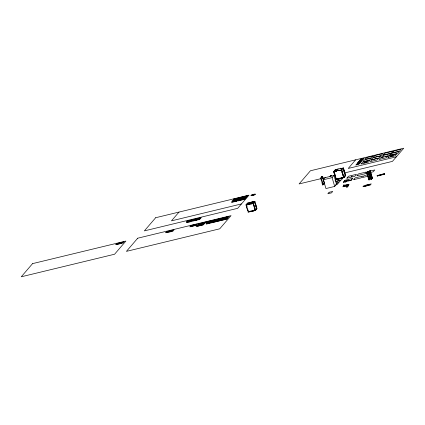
<?xml version="1.0" encoding="UTF-8"?>
<svg xmlns="http://www.w3.org/2000/svg" width="425" height="425" viewBox="0 0 425 425"><rect width="100%" height="100%" fill="white"/><g stroke="black" fill="none" stroke-linecap="round" stroke-linejoin="round"><path stroke-width="0.64" d="M368.698 173.065L368.618 172.715M369.277 173.735L369.182 173.368L369.235 173.761M370.016 172.417L370.111 172.736M370.52 177.99L370.696 177.937M371.259 176.667L371.354 176.991M368.502 178.479L368.417 178.112M371.763 176.54L371.859 176.864L371.827 176.492M370.669 172.571L370.526 172.242L370.616 172.608M369.601 178.612L370.17 178.261L369.601 178.612L369.649 177.533M370.159 172.699L370.207 172.513M371.402 176.949L371.307 176.598M367.173 173.857L367.264 174.234L367.227 173.852M369.649 173.262L369.739 173.639L369.697 173.257M370.892 177.512L370.972 177.884M367.822 174.085L367.721 173.719L367.774 174.117M369.065 178.341L368.974 177.985L369.017 178.367M370.473 174.834L370.605 175.392M368.385 172.757L368.459 173.108M368.092 173.448L367.954 174.075L367.009 172.699L366.77 172.97L368.719 179.637L369.182 179.855L368.751 179.6M371.025 177.878L370.956 177.533M204.117 223.736L197.147 225.383L196.095 226.605L203.384 224.841L204.436 223.619L204.133 223.662M205.732 222.153L198.762 223.794L197.71 225.022L204.999 223.258L206.051 222.031L205.748 222.078M369.994 173.836L370.324 172.529L369.102 174.08L367.646 174.431L368.719 178.096L370.175 177.746L371.434 176.279L370.361 172.614M244.104 197.227L243.227 197.455L244.136 197.168M179.005 212.08L171.461 220.857L241.453 203.936M187.186 221.069L187.489 220.931L186.724 221.468L187.282 221.393C183.712 223.906 191.914 222.025 192.451 220.145L193.444 219.555L192.567 219.789M187.25 221.074L192.807 219.645L192.504 219.783M188.132 221.138L187.345 222.052L190.926 221.186L191.712 220.272L187.818 221.191M193.561 220.394L194.018 220.373M194.347 219.746C193.561 219.89 195.367 219.645 194.39 219.698M193.635 220.394L193.928 220.278M193.89 220.32L194.214 220.23M194.289 220.288L194.039 220.251M198.879 219.109L199.267 219.114M199.617 218.445C199.33 218.7 200.265 218.285 199.777 218.519M199.107 219.04L199.532 218.944M199.607 219.002L199.421 219.061M208.542 222.307L205.96 223.024L207.076 221.728L213.493 220.177L213.015 220.729L212.723 220.803L213.037 220.437L207.203 221.845L206.417 222.758L212.856 220.915L212.378 221.473L210.003 221.951M234.929 199.022L234.191 199.962L237.766 199.097L238.553 198.183L234.812 199.065M239.296 199.601L240.019 199.49M241.315 198.725L244.428 197.79L239.201 199.171M244.609 198.316L245.337 198.204M253.842 202.906L253.412 202.651L253.842 202.906L253.369 203.453L246.08 205.217L245.985 204.882L247.414 203.522L246.883 204.59L246.787 204.255M247.515 203.857L247.084 203.602L247.552 203.054L254.846 201.291L256.987 208.627L255.42 210.455L248.126 212.218L248.503 211.331M246.08 205.217L246.452 204.335M247.18 203.936L247.653 203.389L249.836 202.858M247.982 203.309L254.538 201.79L256.488 208.457M250.166 202.991L249.799 203.107L249.741 202.528L249.964 203.23L249.597 203.347L250.033 202.693L249.932 203.267M248.747 204.335L248.822 203.798L249.252 204.053M248.652 204L249.156 203.718M249.767 202.943L250.033 202.693M248.715 204.372L248.954 204.096M249.597 203.347L249.831 203.07M246.627 207.081L247.483 210.019L246.484 205.052L247.031 206.922M249.284 204.016L249.082 204.255L248.981 203.92M251.223 203.734L250.792 203.479L251.297 203.203L251.393 203.538M251.844 202.258L251.77 202.789L252.307 202.475L251.844 202.258L252.275 202.512M250.792 203.479L251.297 203.203M252.174 202.178L252.099 202.709M250.888 203.814L251.159 203.564M251.738 202.826L251.972 202.555M252.588 201.907L252.684 202.236L252.588 201.907L249.672 202.608M251.191 203.772L251.425 203.501M253.412 202.651L254.942 201.625L252.753 202.157M245.985 204.882L253.273 203.118L254.846 201.291M247.817 209.934L248.359 211.804L247.817 209.934L247.483 210.019M255.154 203.575C255.744 203.952 254.336 202.667 254.612 201.705L253.04 203.538L253.656 205.317M253.916 205.323L254.846 208.17L254.442 208.335L254.989 210.2L256.557 208.372L256.015 206.508L256.344 206.428L256.015 206.508M250.213 211.352L250.314 211.687L250.213 211.352L248.03 211.884M251.297 211.05L251.032 210.917M254.442 208.335L254.846 208.17M253.13 210.646L253.231 210.981L253.13 210.646L255.319 210.12L255.792 209.573L255.887 209.907L255.457 209.653L255.792 209.573M253.438 210.534L252.933 210.816M255.558 209.987L256.891 208.292L255.797 208.553M323.457 184.317L323.122 184.402L323.553 184.652L323.457 184.317L322.649 184.949L322.108 183.085C323.127 183.127 322.054 179.456 321.247 180.152L320.7 178.282L321.704 176.667L322.134 176.922L321.704 176.667M321.077 177.4L322.038 176.587M321.799 177.002L322.607 176.375L323.935 181.257L323.606 181.337L322.272 176.455M320.7 178.282L321.507 177.655L321.406 177.321M322.134 176.922L322.607 176.375M321.247 180.152L321.651 179.988M323.361 179.748L332.111 177.634L333.997 175.44L336.568 184.243L334.682 186.437L325.933 188.551L323.361 179.748L325.247 177.554M322.108 183.085L322.511 182.92M323.606 181.337L323.935 181.257M340.877 168.555C340.106 168.263 342.741 168.619 343.395 167.949L345.637 175.615L343.921 177.613L335.968 179.536L333.726 171.865L334.799 170.17L335.229 170.425L334.799 170.17M334.167 170.898L335.128 170.09M334.895 170.505L335.437 169.873L337.96 169.262L337.859 168.927L337.886 169.347L335.368 169.952L335.851 171.604M330.969 175.456L330.108 176.603L330.639 175.536L331.07 175.791L330.639 175.536M322.649 184.949L323.122 184.402M323.218 184.737L324.557 183.042M324.588 182.851L324.217 183.738M334.502 170.818L334.13 171.7L336.271 179.037M335.229 170.425L335.697 169.873L336.18 171.525M323.749 183.669L324.482 183.122M330.735 175.87L331.543 175.238L331.07 175.791M323.553 184.652L324.084 183.589M333.726 171.865L339.134 170.133L339.161 170.553L339.134 170.133M336.244 171.259L336.217 170.839M334.438 173.984L334.772 173.905L334.438 173.984L333.795 171.785L336.313 171.174M343.703 170.228L344.038 170.149L343.703 170.228L344.489 173.246L344.898 173.081L345.467 175.366L343.565 177.273L341.418 169.942L342.422 168.327L342.853 168.582L342.422 168.327M335.298 176.917L335.628 176.837L335.298 176.917L335.867 179.201L338.459 178.505L338.486 178.925L338.39 178.59M341.79 169.054L342.752 168.247M342.518 168.661L342.991 168.109L345.137 175.445M339.161 170.553L341.679 169.942L342.125 168.975M342.853 168.582L343.395 167.949M335.941 179.116L343.894 177.193L341.992 172.221L342.396 172.061L341.753 169.862L339.23 170.468M342.396 172.061L341.992 172.221M335.777 181.709L340.547 180.556L338.975 182.383L336.026 183.032M336.154 181.273L341.254 180.035L342.826 178.208L335.538 179.972L335.065 180.519L335.399 180.439M355.629 159.843L348.245 168.438L396.366 156.804M342.848 175.158L343.251 174.994M336.738 183.276L338.523 182.915L337.094 184.577L335.24 185.024M341.302 177.884L341.402 178.218L341.302 177.884L343.825 177.278L344.367 176.646L344.462 176.981L344.032 176.726L344.367 176.646M344.133 177.06L345.541 175.281M345.233 180.258L343.66 182.086L350.949 180.322L352.522 178.495M345.849 181.56L343.257 182.251L344.133 181.539M348.766 180.853L351.209 180.327L351.757 179.695L351.422 179.775M348.659 184.423L347.512 185.582M376.709 158.482L371.275 159.795L372.991 157.803L380.943 155.879L379.228 157.872L371.79 159.97L370.324 161.638L376.943 160.05L378.409 158.376L376.63 158.738M367.211 172.322L366.802 172.933L366.876 172.401L367.306 172.656L366.876 172.401M367.588 171.578L368.087 171.296L368.188 171.631L367.683 171.913L367.588 171.578L368.087 171.296M367.652 171.95L367.885 171.673L367.652 171.95L368.183 173.767M367.869 174.436L367.338 172.619L366.77 172.97M367.986 171.865L368.22 171.594L368.772 173.48M369.915 176.587L370.473 178.431L371.763 177.092L370.648 178.388L368.433 172.327L367.317 173.623L368.608 172.284L369.166 174.128M368.039 173.108L365.925 173.554L367.498 171.727L370.228 170.781L372.374 178.112L371.87 178.394L371.774 178.059M369.352 171.801L368.942 172.417L369.017 171.881L369.447 172.136L369.017 171.881M372.103 177.979L371.742 178.096L369.793 171.429L370.361 171.078L369.824 171.392L369.723 171.057L370.228 170.781M368.911 172.454L369.479 172.098L371.429 178.766L371.195 179.037L370.86 179.116L368.911 172.454L369.479 172.098M367.646 174.431L368.905 172.97M370.063 171.934L368.953 173.23L370.239 171.891L371.588 177.129M383.802 156.767L381.353 157.292L382.925 155.465L390.883 153.542L389.311 155.369L380.508 157.872L379.042 159.54L386.32 157.792L387.791 156.118L385.682 156.559M369.352 173.952L370.467 172.656M367.498 176.322L362.397 177.56L363.965 175.727L367.391 174.834M370.956 172.401L373.214 171.79L374.786 169.963L369.755 171.116M370.786 174.516L371.259 173.968M369.012 178.782L370.127 177.485L368.842 178.824L367.492 173.581M368.719 179.637L368.953 179.361M368.852 179.934L369.352 179.653L368.932 178.07M370.138 178.293L370.233 178.627L369.729 178.909L369.633 178.574M369.15 179.892L370.265 178.596M371.094 178.845L370.988 179.414L371.493 179.137L371.397 178.803M371.742 178.096L371.976 177.82M372.072 178.017L372.311 177.74L370.961 179.451M377.134 175.658L384.598 173.697L384.524 174.229L377.23 175.992L377.134 175.658L384.598 173.697M377.437 175.615L377.671 175.339L377.735 175.711M377.23 175.992L384.694 174.032M377.767 175.674L377.533 175.95L377.469 175.578M384.391 174.075L384.158 174.346L384.296 173.74L384.359 174.112M337.949 180.115L338.837 179.855M338.847 179.897L337.965 180.157M351.172 176.396L352.059 176.141M352.059 176.189L351.178 176.439M348.532 180.142L347.645 180.402L348.537 180.184M369.437 184.381L369.761 184.275M343.783 185.082L344.096 184.912M361.425 159.232L361.075 159.285L361.42 159.189M363.274 158.695L363.63 158.589M359.029 161.5L359.401 161.431M361.149 160.974L361.303 160.91M357.723 163.535L357.393 163.636M359.348 163.083L359.715 163.014M360.156 160.352L360.517 160.252M360.512 160.289L360.182 160.39M358.121 162.562L358.487 162.456M362.695 159.704L362.387 159.789L362.727 159.651M360.235 162.037L360.379 161.973M356.782 164.613L356.453 164.661L356.819 164.555M382.797 174.202L382.941 174.138M346.848 186.952L347.214 186.883M368.581 185.385L368.927 185.295M343.809 184.992L344.064 184.907M364.331 186.421L364.671 186.368M346.269 180.917L346.375 180.869M347.735 185.927L348.086 185.826M348.08 185.868L347.762 185.964M370.233 178.627L369.729 178.909L370.063 178.829L369.58 177.321M117.13 244.375L117.459 244.327L117.172 244.417M222.286 218.949L222.466 218.886M233.713 200.117L234.016 200.026M234 200.09L233.755 200.159M232.093 202.002L232.231 201.949M200.048 223.545L200.35 223.454M191.866 220.155L192.185 220.118M238.993 198.045L238.887 198.082M171.286 231.46L171.583 231.375M237.086 199.957L237.4 199.915M203.394 223.545L203.697 223.46M118.022 243.344L118.331 243.307M122.251 242.324L122.549 242.234M122.559 242.287L122.283 242.372M187.786 221.143L188.089 221.053M167.057 232.486L167.36 232.395L167.078 232.533M190.958 221.218L191.271 221.181M172.167 230.44L172.476 230.403M236.178 201.014L236.481 200.929L236.21 201.062M191.218 226.451L190.931 226.536L191.208 226.398M195.904 224.437L196.201 224.352M194.99 225.5L195.293 225.415M195.293 225.468L195.001 225.553M198.433 225.128L198.735 225.043M204.276 222.519L204.579 222.434L204.287 222.572M197.864 226.116L197.752 226.158M202.661 224.108L202.975 224.071M201.785 225.133L202.072 225.043M202.061 225.107L201.817 225.181M215.188 219.852L215.486 219.768M215.491 219.821L215.199 219.906M219.417 218.833L219.72 218.742M223.454 217.903L223.348 217.94M227.407 216.899L227.704 216.814M226.525 217.924L226.817 217.839M344.128 185.534L348.67 184.477M343.246 186.559L343.549 186.474M343.559 186.522L343.283 186.607M347.475 185.534L347.788 185.502L343.405 186.538L344.149 185.582M368.741 178.633L371.53 177.363M121.555 243.281L121.672 243.259M199.814 218.413L200.042 218.349M233.176 200.956L233.028 200.993M337.79 169.012L340.776 168.22M340.802 168.64L343.32 168.029L343.968 170.228M334.268 171.232L334.597 171.153M341.891 169.389L342.221 169.309M336.143 170.924L339.06 170.218M321.172 177.735L321.507 177.655M330.013 176.269L330.342 176.184M320.992 178.643L299.11 183.935L310.425 170.77L403.75 148.208L392.434 161.373L344.165 173.044M322.92 178.181L335.15 175.222M322.745 178.404L323.154 178.24M239.248 199.107L241.437 198.581M244.354 197.875L246.542 197.343M244.301 197.933L246.489 197.407M344.76 176.327L344.994 175.913M338.555 178.84L341.472 178.139M368.188 171.631L367.758 171.376M370.329 171.116L369.899 170.861M367.683 171.913L367.917 171.498M369.793 171.429L370.127 171.349M366.706 172.598L367.035 172.518M368.847 172.083L369.176 172.003M367.338 172.619L367.009 172.699L369.054 179.557L369.288 179.281L369.022 179.732M323.85 184.004L324.179 183.924M247.084 203.602L247.414 203.522M344.76 180.806L344.425 180.885L344.973 180.253L352.925 178.33L352.049 179.047M253.582 205.403L253.991 205.238M194.799 219.693L194.724 219.635M372.04 178.192L372.374 178.112M371.429 178.766L371.062 178.883L371.493 179.137M247.557 209.934L247.887 209.854M256.185 209.254L256.418 208.84M248.434 211.719L255.058 210.115L253.109 203.453M250.383 211.602L253.3 210.901M172.199 230.483L172.465 230.35M347.198 186.851L346.864 186.989M186.899 222.254L187.175 222.116M367.864 172.678L369.362 172.911M370.504 175.482L370.324 174.882L370.642 175.121M371.19 175.243L371.216 174.893M370.467 178.006L370.504 177.804M368.103 172.826L368.188 173.081M370.499 175.227L370.51 175.206M384.423 173.894L384.524 174.229M377.304 175.461L377.405 175.791M370.058 170.977L372.204 178.314M371.322 179.334L369.144 172.183M369.102 174.08L370.175 177.746M367.885 171.673L368.693 174.292M369.803 178.378L369.904 178.712M341.679 169.942L343.921 177.613M335.437 169.873L335.92 171.519M334.698 173.984L335.559 176.917M332.111 177.634L334.682 186.437M323.675 181.257L324.222 183.122M321.034 178.202L321.582 180.067M322.437 183.005L322.984 184.87M321.321 180.067L322.177 183M255.414 203.575L256.275 206.508M254.373 201.843L254.469 202.173M253.273 203.118L255.42 210.455M251.122 203.4L251.186 203.984L250.962 203.283M248.822 203.798L248.923 204.133M247.552 203.054L247.653 203.389M367.503 173.82L367.598 174.16L367.503 173.82M369.309 173.379L369.41 173.719L369.309 173.363M241.613 199.309L242.51 199.059L241.613 199.309M365.059 162.26L365.962 162.005L365.059 162.26M391.919 155.826L392.817 155.577L391.919 155.826M32.566 263.627L21.25 276.792L114.575 254.23L125.89 241.065L32.566 263.627M115.85 244.619L122.968 243.058L124.02 241.836L116.732 243.599L115.85 244.619M118.06 243.461L117.412 244.216L121.29 243.334L122.288 242.441L118.06 243.461M137.721 238.202L126.406 251.372L219.73 228.809L231.046 215.64L137.721 238.202M155.672 217.722L144.357 230.887L237.681 208.324L249.002 195.16L155.672 217.722M165.766 232.735L172.752 231.327L174.069 229.792L166.648 231.71L165.766 232.735M167.211 231.917L166.898 232.284L171.206 231.45L172.64 230.605L167.211 231.917M192.881 220.649L192.408 221.197L199.702 219.433L201.269 217.605L193.981 219.369L192.881 220.649M190.91 225.574L189.794 226.87L196.212 225.319L197.327 224.023L190.91 225.574M191.038 225.691L190.251 226.605L196.084 225.197L196.871 224.283L191.038 225.691M195.856 220.076L196.876 219.831A2.407 0.42 -16.3 0 0 198.98 218.631A2.407 0.42 -16.3 0 0 195.25 219.534A2.407 0.42 -16.3 0 0 195.856 220.076M196.01 219.9L195.978 219.938A1.822 0.319 -16.3 0 1 195.665 219.486A1.822 0.319 -16.3 0 1 198.448 218.817A1.822 0.319 -16.3 0 1 196.998 219.688L196.01 219.9M199.325 224.002L199.006 224.363L199.67 224.416L203.315 223.534L204.749 222.689L199.325 224.002M198.475 225.245L197.827 225.999L201.7 225.117L202.704 224.225L198.475 225.245M207.363 222.796L206.247 224.092L212.665 222.541L213.143 221.983L206.704 223.832L207.49 222.918L213.323 221.505L213.01 221.871L213.297 221.802L213.78 221.244L207.363 222.796M213.015 221.127L220.139 219.566L221.191 218.344L213.897 220.107L213.015 221.127M214.37 221.101L213.254 222.397L219.672 220.846L220.782 219.55L214.37 221.101M215.518 219.9L214.869 220.655L218.519 219.773L219.162 219.018L215.518 219.9M214.498 221.223L213.711 222.137L219.544 220.729L220.331 219.815L214.498 221.223M232.257 200.903L231.944 201.269L232.502 201.195L231.45 202.417L236.401 201.285L238.664 199.357L232.257 200.903M233.883 199.017L233.569 199.378L234.122 199.304C230.557 201.817 238.754 199.936 239.291 198.055L240.29 197.466L233.883 199.017M233.352 200.935L232.565 201.848L236.146 200.982L236.932 200.069L233.352 200.935M221.005 219.199L228.124 217.637L229.176 216.41L221.887 218.174L221.005 219.199M221.542 219.369L220.426 220.665L226.844 219.114L227.959 217.818L221.542 219.369M221.669 219.486L220.883 220.405L226.716 218.992L227.502 218.078L221.669 219.486M238.101 200.446L237.628 200.998L244.917 199.235L248.115 195.516L240.821 197.28L238.101 200.446M223.508 217.972L222.859 218.721L226.504 217.839L227.152 217.09L223.508 217.972M238.781 200.196L239.578 200.005L238.781 200.196M240.407 198.305L241.203 198.114L240.407 198.305M240.917 197.71L241.713 197.519L240.917 197.71M241.076 199.877L242.096 199.628A2.407 0.42 -16.3 0 0 244.2 198.433A2.407 0.42 -16.3 0 0 240.465 199.33A2.407 0.42 -16.3 0 0 241.076 199.877M241.225 199.697L241.198 199.734A1.822 0.319 -16.3 0 1 240.885 199.288A1.822 0.319 -16.3 0 1 243.663 198.613A1.822 0.319 -16.3 0 1 242.218 199.49L241.225 199.697M242.696 197.986L243.716 197.742A2.407 0.42 -16.3 0 0 245.825 196.541A2.407 0.42 -16.3 0 0 242.091 197.444A2.407 0.42 -16.3 0 0 242.696 197.986M242.85 197.811L242.818 197.848A1.822 0.319 -16.3 0 1 242.51 197.397A1.822 0.319 -16.3 0 1 245.289 196.727A1.822 0.319 -16.3 0 1 243.838 197.598L242.85 197.811M244.099 198.911L244.896 198.719L244.099 198.911M245.724 197.025L246.516 196.828L245.724 197.025M246.234 196.424L247.031 196.233L246.234 196.424M252.195 195.548L253.215 195.298A2.407 0.42 -16.3 0 0 255.319 194.097A2.407 0.42 -16.3 0 0 251.589 195.001A2.407 0.42 -16.3 0 0 252.195 195.548M252.349 195.367L252.317 195.404A1.822 0.319 -16.3 0 1 252.004 194.953A1.822 0.319 -16.3 0 1 254.782 194.283A1.822 0.319 -16.3 0 1 253.337 195.16L252.349 195.367M248.242 204.271L248.269 204.691L248.242 204.271M329.104 192.291L327.845 193.758L331.495 192.876L332.748 191.409L329.104 192.291M358.928 161.298C354.036 165.936 363.078 159.848 358.928 161.298M357.26 163.397L355.837 165.059L356.92 164.794L358.349 163.131L357.26 163.397M360.963 159.088C356.07 163.731 365.112 157.638 360.963 159.088M359.247 162.881C354.354 167.519 363.391 161.426 359.247 162.881M361.048 160.772C356.155 165.41 365.192 159.317 361.048 160.772M363.173 158.488L361.744 160.151C363.067 160.443 365.489 157.197 363.173 158.488M347.326 177.618L346.784 178.245L354.742 176.322L356.453 174.33L348.5 176.253L347.326 177.618M346.274 180.816L345.158 182.118L345.918 181.932L347.034 180.636L346.274 180.816M361.553 163.397L361.08 163.944L368.369 162.18L369.941 160.352L362.652 162.116L361.553 163.397M343.931 185.491L342.816 186.793L347.985 185.539L349.1 184.243L343.931 185.491M363.917 162.86L364.252 162.78L363.917 162.86M364.799 161.835L365.133 161.755L364.799 161.835M366.058 162.345L366.392 162.26L366.058 162.345M366.94 161.319L367.274 161.24L366.94 161.319M347.74 185.831L346.625 187.127L347.384 186.942L348.5 185.645L347.74 185.831M357.335 175.196L356.862 175.743L364.82 173.82L366.392 171.992L358.434 173.915L357.335 175.196M354.142 179.122L353.669 179.669L360.958 177.905L362.53 176.077L355.242 177.841L354.142 179.122M373.74 156.894L373.198 157.526L381.156 155.603L382.872 153.611L374.914 155.534L373.74 156.894M383.748 154.477L383.281 155.024L391.234 153.101L392.806 151.273L384.853 153.197L383.748 154.477M388.408 156.963L387.935 157.516L395.229 155.752L396.796 153.924L389.507 155.683L388.408 156.963M391.181 153.903L390.416 155.104L397.704 153.34L399.277 151.512L391.988 153.276L391.181 153.903M393.109 151.635L392.339 152.835L399.627 151.072L401.2 149.244L393.911 151.008L393.109 151.635M363.072 186.66L370.191 185.098L371.243 183.871L363.949 185.635L363.072 186.66M365.569 185.433L364.926 186.182L368.571 185.3L369.213 184.551L365.569 185.433M390.777 156.427L391.106 156.347L390.777 156.427M391.659 155.407L391.988 155.327L391.659 155.407M392.918 155.911L393.247 155.832L392.918 155.911M393.794 154.886L394.129 154.806L393.794 154.886M363.922 160.416L363.125 161.622L369.739 160.034L371.354 158.196L364.74 159.784L363.922 160.416M365.93 158.132L365.203 159.253L371.822 157.664L373.288 155.991L366.674 157.585L365.93 158.132M365.218 185.39L365.574 185.295L365.261 185.374M371.487 176.561L371.578 176.853L371.493 176.572M367.556 173.772L367.646 174.053L367.572 173.793M370.605 177.586L370.696 177.873L370.616 177.602M368.475 178.117L368.486 178.133"/></g></svg>
